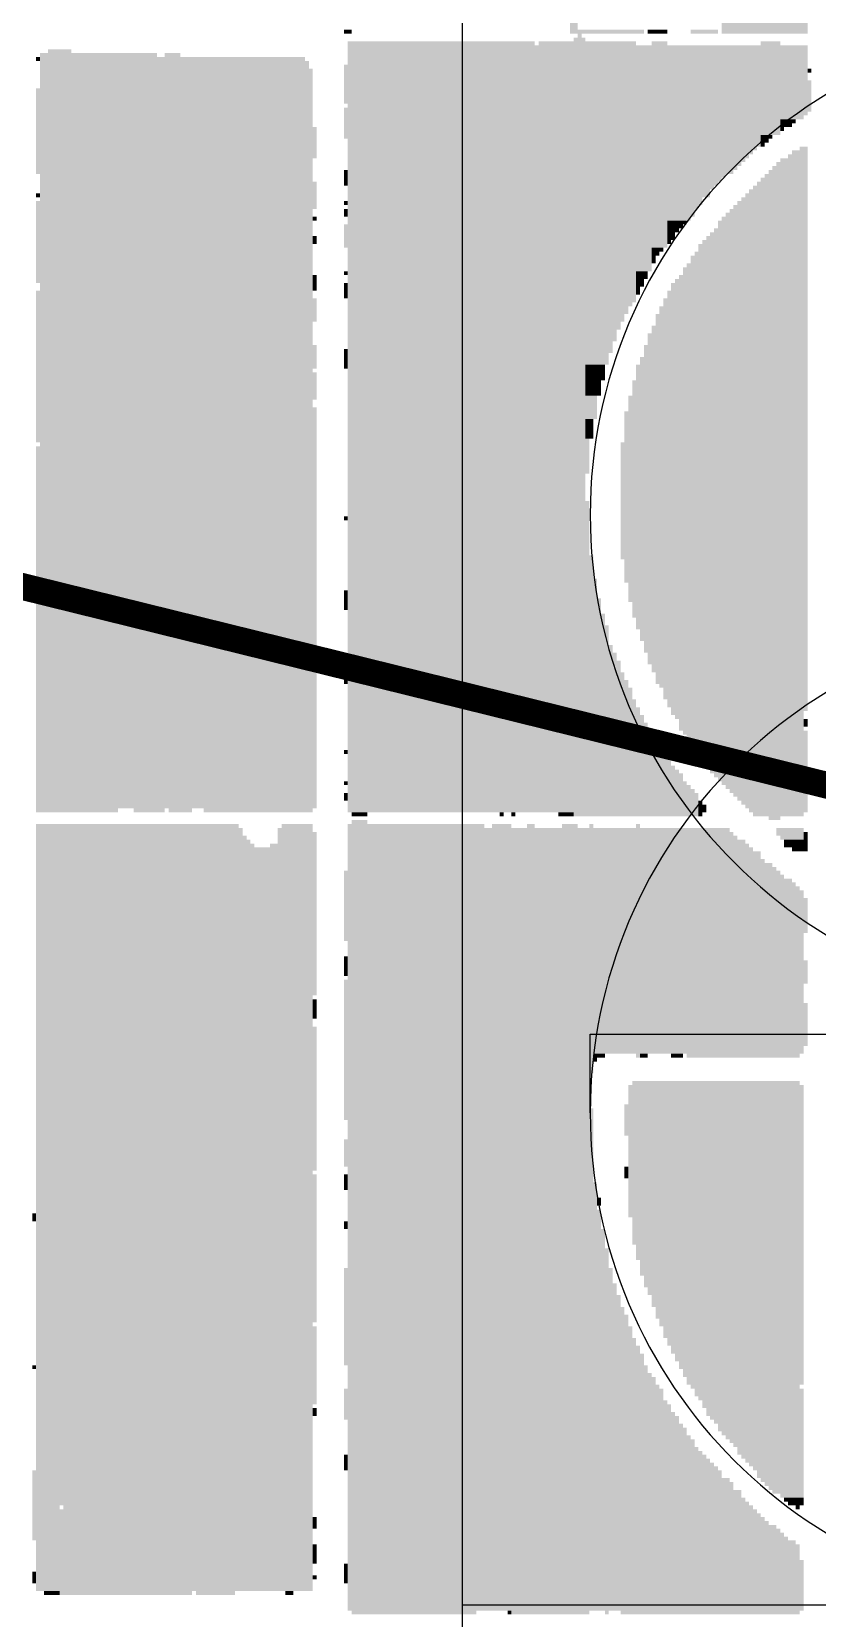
# Model space of a CAD drawing. Extents: x 0 to 19.7, y 0 to 11.
# Drawn here: x 8.24 to 9.705, y 3.776 to 6.735 of the extents above; entities that cross this region are included whole.
import ezdxf

# ---------------------------------------------------------------- set-up
doc = ezdxf.new("R2010")
doc.units = 0
doc.layers.get('0').update_dxf_attribs({"linetype": 'CONTINUOUS'})
doc.layers.add('1', color=1, linetype='CONTINUOUS')

# ---------------------------------------------------------------- blocks, each defined once
blk = doc.blocks.new('*U0')
at = {"color": 7}
for points in [[(1273, 1131), (1275, 1131), (1273, 927), (1275, 927)], [(1312, 1131), (1313, 1131), (1312, 927), (1313, 927)], [(1313, 1132), (1322, 1132), (1313, 927), (1322, 927)], [(1322, 1131), (1323, 1131), (1322, 927), (1323, 927)], [(1323, 1132), (1334, 1132), (1323, 927), (1334, 927)], [(1215, 928), (1217, 928), (1215, 927), (1217, 927)], [(1216, 925), (1264, 925), (1216, 727), (1264, 727)], [(1265, 925), (1274, 925), (1265, 727), (1274, 727)], [(1274, 926), (1275, 926), (1274, 726), (1275, 726)], [(1275, 928), (1292, 928), (1275, 927), (1292, 927)], [(1275, 927), (1276, 927), (1275, 726), (1276, 726)], [(1276, 926), (1277, 926), (1276, 726), (1277, 726)], [(1277, 925), (1290, 925), (1277, 858), (1290, 858)], [(1293, 928), (1298, 928), (1293, 927), (1298, 927)], [(1294, 925), (1298, 925), (1294, 872), (1298, 872)], [(1304, 928), (1311, 928), (1304, 927), (1311, 927)], [(1322, 925), (1327, 925), (1322, 901), (1327, 901)], [(1136, 921), (1137, 921), (1136, 920), (1137, 920)], [(1137, 922), (1139, 922), (1137, 727), (1139, 727)], [(1139, 923), (1145, 923), (1139, 727), (1145, 727)], [(1145, 922), (1167, 922), (1145, 728), (1167, 728)], [(1167, 921), (1169, 921), (1167, 727), (1169, 727)], [(1169, 922), (1173, 922), (1169, 728), (1173, 728)], [(1173, 921), (1205, 921), (1173, 728), (1205, 728)], [(1264, 924), (1265, 924), (1264, 727), (1265, 727)], [(1290, 924), (1294, 924), (1290, 866), (1294, 866)], [(1298, 924), (1322, 924), (1298, 898), (1322, 898)], [(1327, 924), (1334, 924), (1327, 906), (1334, 906)], [(1205, 920), (1206, 920), (1205, 727), (1206, 727)], [(1206, 918), (1207, 918), (1206, 727), (1207, 727)], [(1215, 919), (1216, 919), (1215, 909), (1216, 909)], [(1334, 918), (1335, 918), (1334, 917), (1335, 917)], [(1136, 913), (1137, 913), (1136, 891), (1137, 891)], [(1334, 915), (1335, 915), (1334, 907), (1335, 907)], [(1215, 908), (1216, 908), (1215, 900), (1216, 900)], [(1327, 906), (1333, 906), (1327, 905), (1333, 905)], [(1327, 905), (1331, 905), (1327, 904), (1331, 904)], [(1207, 903), (1208, 903), (1207, 895), (1208, 895)], [(1322, 901), (1325, 901), (1322, 900), (1325, 900)], [(1327, 904), (1330, 904), (1327, 903), (1330, 903)], [(1327, 903), (1328, 903), (1327, 902), (1328, 902)], [(1298, 898), (1321, 898), (1298, 897), (1321, 897)], [(1298, 897), (1320, 897), (1298, 896), (1320, 896)], [(1322, 900), (1324, 900), (1322, 899), (1324, 899)], [(1322, 899), (1323, 899), (1322, 898), (1323, 898)], [(1330, 897), (1332, 897), (1330, 726), (1332, 726)], [(1332, 898), (1334, 898), (1332, 753), (1334, 753)], [(1298, 896), (1319, 896), (1298, 895), (1319, 895)], [(1298, 895), (1318, 895), (1298, 894), (1318, 894)], [(1298, 894), (1317, 894), (1298, 893), (1317, 893)], [(1298, 893), (1316, 893), (1298, 892), (1316, 892)], [(1325, 893), (1326, 893), (1325, 725), (1326, 725)], [(1326, 894), (1327, 894), (1326, 725), (1327, 725)], [(1327, 895), (1329, 895), (1327, 726), (1329, 726)], [(1329, 896), (1330, 896), (1329, 726), (1330, 726)], [(1207, 889), (1208, 889), (1207, 882), (1208, 882)], [(1215, 892), (1216, 892), (1215, 888), (1216, 888)], [(1298, 892), (1315, 892), (1298, 891), (1315, 891)], [(1298, 891), (1313, 891), (1298, 890), (1313, 890)], [(1298, 890), (1312, 890), (1298, 889), (1312, 889)], [(1298, 889), (1311, 889), (1298, 888), (1311, 888)], [(1321, 889), (1322, 889), (1321, 726), (1322, 726)], [(1322, 890), (1323, 890), (1322, 726), (1323, 726)], [(1323, 891), (1324, 891), (1323, 726), (1324, 726)], [(1324, 892), (1325, 892), (1324, 725), (1325, 725)], [(1136, 886), (1137, 886), (1136, 885), (1137, 885)], [(1298, 888), (1310, 888), (1298, 887), (1310, 887)], [(1298, 887), (1309, 887), (1298, 885), (1309, 885)], [(1298, 885), (1307, 885), (1298, 883), (1307, 883)], [(1317, 885), (1318, 885), (1317, 729), (1318, 729)], [(1318, 886), (1319, 886), (1318, 728), (1319, 728)], [(1319, 887), (1320, 887), (1319, 727), (1320, 727)], [(1320, 888), (1321, 888), (1320, 726), (1321, 726)], [(1136, 884), (1137, 884), (1136, 863), (1137, 863)], [(1215, 884), (1216, 884), (1215, 883), (1216, 883)], [(1215, 882), (1216, 882), (1215, 880), (1216, 880)], [(1298, 883), (1306, 883), (1298, 882), (1306, 882)], [(1298, 882), (1305, 882), (1298, 880), (1305, 880)], [(1313, 881), (1314, 881), (1313, 733), (1314, 733)], [(1314, 882), (1315, 882), (1314, 732), (1315, 732)], [(1315, 883), (1316, 883), (1315, 731), (1316, 731)], [(1316, 884), (1317, 884), (1316, 730), (1317, 730)], [(1207, 880), (1208, 880), (1207, 879), (1208, 879)], [(1215, 878), (1216, 878), (1215, 872), (1216, 872)], [(1298, 880), (1304, 880), (1298, 879), (1304, 879)], [(1298, 879), (1303, 879), (1298, 878), (1303, 878)], [(1298, 878), (1302, 878), (1298, 877), (1302, 877)], [(1298, 877), (1301, 877), (1298, 876), (1301, 876)], [(1310, 877), (1311, 877), (1310, 736), (1311, 736)], [(1311, 879), (1312, 879), (1311, 735), (1312, 735)], [(1312, 880), (1313, 880), (1312, 734), (1313, 734)], [(1207, 875), (1208, 875), (1207, 873), (1208, 873)], [(1298, 876), (1300, 876), (1298, 874), (1300, 874)], [(1298, 874), (1299, 874), (1298, 873), (1299, 873)], [(1306, 873), (1307, 873), (1306, 741), (1307, 741)], [(1307, 874), (1308, 874), (1307, 740), (1308, 740)], [(1308, 875), (1309, 875), (1308, 739), (1309, 739)], [(1309, 876), (1310, 876), (1309, 737), (1310, 737)], [(1294, 872), (1297, 872), (1294, 871), (1297, 871)], [(1294, 871), (1296, 871), (1294, 870), (1296, 870)], [(1294, 870), (1295, 870), (1294, 868), (1295, 868)], [(1303, 868), (1304, 868), (1303, 745), (1304, 745)], [(1304, 870), (1305, 870), (1304, 744), (1305, 744)], [(1305, 871), (1306, 871), (1305, 742), (1306, 742)], [(1207, 865), (1208, 865), (1207, 861), (1208, 861)], [(1215, 866), (1216, 866), (1215, 865), (1216, 865)], [(1290, 866), (1293, 866), (1290, 864), (1293, 864)], [(1290, 864), (1292, 864), (1290, 862), (1292, 862)], [(1300, 864), (1301, 864), (1300, 751), (1301, 751)], [(1301, 865), (1302, 865), (1301, 748), (1302, 748)], [(1302, 867), (1303, 867), (1302, 747), (1303, 747)], [(1136, 861), (1137, 861), (1136, 822), (1137, 822)], [(1215, 863), (1216, 863), (1215, 859), (1216, 859)], [(1290, 862), (1291, 862), (1290, 860), (1291, 860)], [(1298, 861), (1299, 861), (1298, 754), (1299, 754)], [(1299, 863), (1300, 863), (1299, 752), (1300, 752)], [(1207, 859), (1208, 859), (1207, 853), (1208, 853)], [(1277, 858), (1289, 858), (1277, 857), (1289, 857)], [(1277, 857), (1288, 857), (1277, 855), (1288, 855)], [(1296, 857), (1297, 857), (1296, 759), (1297, 759)], [(1297, 859), (1298, 859), (1297, 756), (1298, 756)], [(1277, 855), (1287, 855), (1277, 853), (1287, 853)], [(1277, 853), (1286, 853), (1277, 851), (1286, 851)], [(1294, 852), (1295, 852), (1294, 763), (1295, 763)], [(1295, 855), (1296, 855), (1295, 760), (1296, 760)], [(1277, 851), (1285, 851), (1277, 848), (1285, 848)], [(1277, 848), (1284, 848), (1277, 845), (1284, 845)], [(1293, 850), (1294, 850), (1293, 765), (1294, 765)], [(1207, 847), (1208, 847), (1207, 841), (1208, 841)], [(1215, 846), (1216, 846), (1215, 841), (1216, 841)], [(1277, 845), (1283, 845), (1277, 842), (1283, 842)], [(1291, 844), (1292, 844), (1291, 771), (1292, 771)], [(1292, 847), (1293, 847), (1292, 768), (1293, 768)], [(1207, 840), (1208, 840), (1207, 833), (1208, 833)], [(1277, 842), (1282, 842), (1277, 838), (1282, 838)], [(1290, 842), (1291, 842), (1290, 774), (1291, 774)], [(1277, 838), (1281, 838), (1277, 834), (1281, 834)], [(1289, 838), (1290, 838), (1289, 777), (1290, 777)], [(1277, 834), (1280, 834), (1277, 828), (1280, 828)], [(1288, 834), (1289, 834), (1288, 781), (1289, 781)], [(1207, 831), (1208, 831), (1207, 728), (1208, 728)], [(1277, 828), (1279, 828), (1277, 823), (1279, 823)], [(1287, 830), (1288, 830), (1287, 786), (1288, 786)], [(1136, 821), (1137, 821), (1136, 727), (1137, 727)], [(1277, 823), (1278, 823), (1277, 814), (1278, 814)], [(1286, 822), (1287, 822), (1286, 792), (1287, 792)], [(1277, 807), (1278, 807), (1277, 726), (1278, 726)], [(1215, 803), (1216, 803), (1215, 802), (1216, 802)], [(1278, 793), (1279, 793), (1278, 726), (1279, 726)], [(1279, 787), (1280, 787), (1279, 726), (1280, 726)], [(1215, 784), (1216, 784), (1215, 779), (1216, 779)], [(1280, 782), (1281, 782), (1280, 726), (1281, 726)], [(1281, 778), (1282, 778), (1281, 726), (1282, 726)], [(1282, 775), (1283, 775), (1282, 726), (1283, 726)], [(1283, 770), (1284, 770), (1283, 726), (1284, 726)], [(1284, 768), (1285, 768), (1284, 726), (1285, 726)], [(1215, 763), (1216, 763), (1215, 760), (1216, 760)], [(1285, 766), (1286, 766), (1285, 726), (1286, 726)], [(1286, 763), (1287, 763), (1286, 726), (1287, 726)], [(1287, 761), (1288, 761), (1287, 726), (1288, 726)], [(1288, 759), (1289, 759), (1288, 726), (1289, 726)], [(1289, 756), (1290, 756), (1289, 726), (1290, 726)], [(1290, 754), (1291, 754), (1290, 726), (1291, 726)], [(1291, 752), (1292, 752), (1291, 726), (1292, 726)], [(1292, 750), (1293, 750), (1292, 726), (1293, 726)], [(1332, 753), (1333, 753), (1332, 726), (1333, 726)], [(1333, 751), (1334, 751), (1333, 749), (1334, 749)], [(1293, 748), (1295, 748), (1293, 726), (1295, 726)], [(1295, 746), (1296, 746), (1295, 726), (1296, 726)], [(1333, 748), (1334, 748), (1333, 727), (1334, 727)], [(1215, 743), (1216, 743), (1215, 742), (1216, 742)], [(1296, 744), (1297, 744), (1296, 726), (1297, 726)], [(1297, 743), (1298, 743), (1297, 726), (1298, 726)], [(1298, 741), (1299, 741), (1298, 726), (1299, 726)], [(1299, 739), (1300, 739), (1299, 726), (1300, 726)], [(1300, 738), (1301, 738), (1300, 726), (1301, 726)], [(1215, 735), (1216, 735), (1215, 734), (1216, 734)], [(1301, 737), (1302, 737), (1301, 726), (1302, 726)], [(1302, 735), (1303, 735), (1302, 726), (1303, 726)], [(1303, 734), (1304, 734), (1303, 726), (1304, 726)], [(1215, 732), (1216, 732), (1215, 730), (1216, 730)], [(1304, 733), (1305, 733), (1304, 726), (1305, 726)], [(1305, 732), (1306, 732), (1305, 726), (1306, 726)], [(1306, 730), (1307, 730), (1306, 726), (1307, 726)], [(1145, 728), (1157, 728), (1145, 727), (1157, 727)], [(1161, 728), (1167, 728), (1161, 727), (1167, 727)], [(1170, 728), (1176, 728), (1170, 727), (1176, 727)], [(1179, 728), (1205, 728), (1179, 727), (1205, 727)], [(1217, 727), (1221, 727), (1217, 726), (1221, 726)], [(1255, 727), (1256, 727), (1255, 726), (1256, 726)], [(1258, 727), (1259, 727), (1258, 726), (1259, 726)], [(1270, 727), (1274, 727), (1270, 726), (1274, 726)], [(1307, 729), (1308, 729), (1307, 727), (1308, 727)], [(1136, 724), (1188, 724), (1136, 549), (1188, 549)], [(1188, 723), (1189, 723), (1188, 527), (1189, 527)], [(1198, 723), (1199, 723), (1198, 527), (1199, 527)], [(1199, 724), (1207, 724), (1199, 527), (1207, 527)], [(1207, 722), (1208, 722), (1207, 680), (1208, 680)], [(1216, 724), (1217, 724), (1216, 522), (1217, 522)], [(1217, 725), (1221, 725), (1217, 521), (1221, 521)], [(1221, 724), (1251, 724), (1221, 522), (1251, 522)], [(1251, 723), (1253, 723), (1251, 522), (1253, 522)], [(1253, 724), (1258, 724), (1253, 522), (1258, 522)], [(1258, 723), (1262, 723), (1258, 521), (1262, 521)], [(1262, 724), (1264, 724), (1262, 521), (1264, 521)], [(1264, 723), (1271, 723), (1264, 521), (1271, 521)], [(1271, 724), (1275, 724), (1271, 521), (1275, 521)], [(1275, 723), (1278, 723), (1275, 521), (1278, 521)], [(1278, 724), (1279, 724), (1278, 660), (1279, 660)], [(1279, 723), (1290, 723), (1279, 665), (1290, 665)], [(1290, 724), (1291, 724), (1290, 664), (1291, 664)], [(1291, 723), (1314, 723), (1291, 665), (1314, 665)], [(1314, 722), (1315, 722), (1314, 664), (1315, 664)], [(1326, 723), (1333, 723), (1326, 721), (1333, 721)], [(1333, 722), (1334, 722), (1333, 717), (1334, 717)], [(1189, 721), (1190, 721), (1189, 527), (1190, 527)], [(1190, 720), (1191, 720), (1190, 527), (1191, 527)], [(1191, 719), (1192, 719), (1191, 527), (1192, 527)], [(1192, 718), (1196, 718), (1192, 527), (1196, 527)], [(1196, 719), (1198, 719), (1196, 527), (1198, 527)], [(1315, 721), (1316, 721), (1315, 664), (1316, 664)], [(1316, 720), (1318, 720), (1316, 664), (1318, 664)], [(1318, 719), (1319, 719), (1318, 664), (1319, 664)], [(1319, 718), (1320, 718), (1319, 664), (1320, 664)], [(1327, 721), (1333, 721), (1327, 720), (1333, 720)], [(1328, 720), (1333, 720), (1328, 718), (1333, 718)], [(1330, 718), (1333, 718), (1330, 717), (1333, 717)], [(1320, 717), (1322, 717), (1320, 664), (1322, 664)], [(1322, 715), (1323, 715), (1322, 664), (1323, 664)], [(1323, 714), (1325, 714), (1323, 664), (1325, 664)], [(1215, 712), (1216, 712), (1215, 694), (1216, 694)], [(1325, 713), (1326, 713), (1325, 664), (1326, 664)], [(1326, 712), (1327, 712), (1326, 664), (1327, 664)], [(1327, 711), (1328, 711), (1327, 664), (1328, 664)], [(1328, 710), (1330, 710), (1328, 664), (1330, 664)], [(1330, 709), (1331, 709), (1330, 664), (1331, 664)], [(1331, 708), (1332, 708), (1331, 664), (1332, 664)], [(1332, 707), (1333, 707), (1332, 665), (1333, 665)], [(1333, 705), (1334, 705), (1333, 696), (1334, 696)], [(1215, 690), (1216, 690), (1215, 685), (1216, 685)], [(1333, 689), (1334, 689), (1333, 683), (1334, 683)], [(1215, 684), (1216, 684), (1215, 648), (1216, 648)], [(1207, 679), (1208, 679), (1207, 674), (1208, 674)], [(1333, 678), (1334, 678), (1333, 667), (1334, 667)], [(1207, 672), (1208, 672), (1207, 635), (1208, 635)], [(1279, 665), (1282, 665), (1279, 664), (1282, 664)], [(1291, 665), (1293, 665), (1291, 664), (1293, 664)], [(1299, 665), (1302, 665), (1299, 664), (1302, 664)], [(1303, 665), (1314, 665), (1303, 664), (1314, 664)], [(1279, 664), (1280, 664), (1279, 663), (1280, 663)], [(1288, 657), (1289, 657), (1288, 623), (1289, 623)], [(1289, 658), (1332, 658), (1289, 616), (1332, 616)], [(1332, 657), (1333, 657), (1332, 580), (1333, 580)], [(1287, 652), (1288, 652), (1287, 644), (1288, 644)], [(1278, 651), (1279, 651), (1278, 522), (1279, 522)], [(1215, 643), (1216, 643), (1215, 636), (1216, 636)], [(1287, 636), (1288, 636), (1287, 633), (1288, 633)], [(1207, 634), (1208, 634), (1207, 596), (1208, 596)], [(1215, 634), (1216, 634), (1215, 630), (1216, 630)], [(1279, 632), (1280, 632), (1279, 522), (1280, 522)], [(1280, 628), (1281, 628), (1280, 626), (1281, 626)], [(1135, 624), (1136, 624), (1135, 622), (1136, 622)], [(1280, 625), (1281, 625), (1280, 522), (1281, 522)], [(1215, 622), (1216, 622), (1215, 620), (1216, 620)], [(1281, 620), (1282, 620), (1281, 522), (1282, 522)], [(1290, 616), (1332, 616), (1290, 612), (1332, 612)], [(1282, 615), (1283, 615), (1282, 521), (1283, 521)], [(1291, 612), (1332, 612), (1291, 608), (1332, 608)], [(1215, 610), (1216, 610), (1215, 585), (1216, 585)], [(1283, 610), (1284, 610), (1283, 522), (1284, 522)], [(1292, 608), (1332, 608), (1292, 605), (1332, 605)], [(1284, 606), (1285, 606), (1284, 522), (1285, 522)], [(1293, 605), (1332, 605), (1293, 603), (1332, 603)], [(1285, 603), (1286, 603), (1285, 522), (1286, 522)], [(1286, 600), (1287, 600), (1286, 521), (1287, 521)], [(1294, 603), (1332, 603), (1294, 600), (1332, 600)], [(1295, 600), (1332, 600), (1295, 597), (1332, 597)], [(1207, 595), (1208, 595), (1207, 575), (1208, 575)], [(1287, 598), (1288, 598), (1287, 521), (1288, 521)], [(1288, 595), (1289, 595), (1288, 521), (1289, 521)], [(1296, 597), (1332, 597), (1296, 595), (1332, 595)], [(1297, 595), (1332, 595), (1297, 592), (1332, 592)], [(1289, 592), (1290, 592), (1289, 521), (1290, 521)], [(1298, 592), (1332, 592), (1298, 590), (1332, 590)], [(1290, 590), (1291, 590), (1290, 521), (1291, 521)], [(1291, 588), (1292, 588), (1291, 521), (1292, 521)], [(1299, 590), (1332, 590), (1299, 588), (1332, 588)], [(1300, 588), (1332, 588), (1300, 586), (1332, 586)], [(1135, 585), (1136, 585), (1135, 584), (1136, 584)], [(1292, 585), (1293, 585), (1292, 521), (1293, 521)], [(1293, 583), (1294, 583), (1293, 521), (1294, 521)], [(1301, 586), (1332, 586), (1301, 584), (1332, 584)], [(1302, 584), (1332, 584), (1302, 582), (1332, 582)], [(1215, 579), (1216, 579), (1215, 571), (1216, 571)], [(1294, 582), (1295, 582), (1294, 521), (1295, 521)], [(1295, 580), (1296, 580), (1295, 521), (1296, 521)], [(1296, 579), (1297, 579), (1296, 521), (1297, 521)], [(1303, 582), (1332, 582), (1303, 580), (1332, 580)], [(1304, 580), (1332, 580), (1304, 579), (1332, 579)], [(1305, 579), (1333, 579), (1305, 577), (1333, 577)], [(1297, 576), (1298, 576), (1297, 521), (1298, 521)], [(1298, 575), (1299, 575), (1298, 521), (1299, 521)], [(1306, 577), (1333, 577), (1306, 576), (1333, 576)], [(1307, 576), (1333, 576), (1307, 574), (1333, 574)], [(1207, 574), (1208, 574), (1207, 572), (1208, 572)], [(1299, 573), (1300, 573), (1299, 521), (1300, 521)], [(1300, 572), (1301, 572), (1300, 521), (1301, 521)], [(1308, 574), (1333, 574), (1308, 572), (1333, 572)], [(1309, 572), (1333, 572), (1309, 571), (1333, 571)], [(1310, 571), (1333, 571), (1310, 570), (1333, 570)], [(1301, 570), (1302, 570), (1301, 521), (1302, 521)], [(1302, 569), (1303, 569), (1302, 521), (1303, 521)], [(1303, 567), (1304, 567), (1303, 521), (1304, 521)], [(1311, 570), (1333, 570), (1311, 568), (1333, 568)], [(1312, 568), (1333, 568), (1312, 567), (1333, 567)], [(1313, 567), (1333, 567), (1313, 566), (1333, 566)], [(1304, 566), (1305, 566), (1304, 521), (1305, 521)], [(1305, 564), (1306, 564), (1305, 521), (1306, 521)], [(1306, 563), (1307, 563), (1306, 521), (1307, 521)], [(1314, 566), (1333, 566), (1314, 565), (1333, 565)], [(1315, 565), (1333, 565), (1315, 564), (1333, 564)], [(1316, 564), (1333, 564), (1316, 562), (1333, 562)], [(1215, 562), (1216, 562), (1215, 558), (1216, 558)], [(1307, 562), (1308, 562), (1307, 521), (1308, 521)], [(1308, 561), (1309, 561), (1308, 521), (1309, 521)], [(1309, 560), (1310, 560), (1309, 521), (1310, 521)], [(1310, 559), (1311, 559), (1310, 521), (1311, 521)], [(1317, 562), (1333, 562), (1317, 561), (1333, 561)], [(1318, 561), (1333, 561), (1318, 560), (1333, 560)], [(1319, 560), (1333, 560), (1319, 559), (1333, 559)], [(1320, 559), (1333, 559), (1320, 558), (1333, 558)], [(1135, 558), (1136, 558), (1135, 540), (1136, 540)], [(1311, 558), (1312, 558), (1311, 521), (1312, 521)], [(1312, 556), (1314, 556), (1312, 521), (1314, 521)], [(1314, 555), (1315, 555), (1314, 521), (1315, 521)], [(1321, 558), (1333, 558), (1321, 556), (1333, 556)], [(1322, 556), (1333, 556), (1322, 555), (1333, 555)], [(1323, 555), (1333, 555), (1323, 554), (1333, 554)], [(1315, 553), (1317, 553), (1315, 521), (1317, 521)], [(1317, 551), (1318, 551), (1317, 521), (1318, 521)], [(1324, 554), (1333, 554), (1324, 553), (1333, 553)], [(1325, 553), (1333, 553), (1325, 552), (1333, 552)], [(1327, 552), (1333, 552), (1327, 551), (1333, 551)], [(1328, 551), (1333, 551), (1328, 550), (1333, 550)], [(1136, 549), (1142, 549), (1136, 527), (1142, 527)], [(1142, 548), (1143, 548), (1142, 526), (1143, 526)], [(1143, 549), (1188, 549), (1143, 527), (1188, 527)], [(1318, 550), (1319, 550), (1318, 521), (1319, 521)], [(1319, 549), (1320, 549), (1319, 521), (1320, 521)], [(1320, 548), (1321, 548), (1320, 521), (1321, 521)], [(1321, 547), (1322, 547), (1321, 521), (1322, 521)], [(1329, 550), (1333, 550), (1329, 549), (1333, 549)], [(1331, 549), (1332, 549), (1331, 548), (1332, 548)], [(1207, 546), (1208, 546), (1207, 543), (1208, 543)], [(1322, 546), (1323, 546), (1322, 521), (1323, 521)], [(1323, 545), (1324, 545), (1323, 521), (1324, 521)], [(1324, 544), (1326, 544), (1324, 521), (1326, 521)], [(1326, 543), (1327, 543), (1326, 521), (1327, 521)], [(1327, 542), (1328, 542), (1327, 521), (1328, 521)], [(1207, 539), (1208, 539), (1207, 534), (1208, 534)], [(1328, 541), (1329, 541), (1328, 521), (1329, 521)], [(1329, 540), (1331, 540), (1329, 521), (1331, 521)], [(1331, 539), (1332, 539), (1331, 521), (1332, 521)], [(1215, 534), (1216, 534), (1215, 529), (1216, 529)], [(1332, 535), (1333, 535), (1332, 522), (1333, 522)], [(1135, 532), (1136, 532), (1135, 529), (1136, 529)], [(1207, 531), (1208, 531), (1207, 530), (1208, 530)], [(1138, 527), (1142, 527), (1138, 526), (1142, 526)], [(1143, 527), (1176, 527), (1143, 526), (1176, 526)], [(1177, 527), (1187, 527), (1177, 526), (1187, 526)], [(1200, 527), (1202, 527), (1200, 526), (1202, 526)], [(1221, 522), (1249, 522), (1221, 521), (1249, 521)], [(1257, 522), (1258, 522), (1257, 521), (1258, 521)]]:
    blk.add_solid(points, dxfattribs=at)

msp = doc.modelspace()

# ---------------------------------------------------------------- linework, layer by layer
at = {"layer": '1'}
for p, q in [((9.0429, 6.9976), (9.0429, 3.5906)), ((9.2813, 4.8652), (9.8813, 4.8652)), ((9.2813, 4.7188), (9.2813, 4.8652)), ((9.0429, 3.801), (16.4155, 3.801))]:
    msp.add_line(p, q, dxfattribs=at)
at = {"layer": '1', "const_width": 0.05}
msp.add_lwpolyline([(6.3948, 6.1519), (12.1938, 4.7188), (12.1938, 5.8341, -1)], format="xyb", close=True, dxfattribs=at)
at = {"layer": '1'}
for centre, start, end in [((10.1992, 5.8341), 0, 180), ((10.1992, 5.8341), 180, 0), ((10.1992, 4.7188), 0, 180), ((10.1992, 4.7188), 180, 0)]:
    msp.add_arc(centre, 0.9178, start, end, dxfattribs=at)

# ---------------------------------------------------------------- block references
at = {"xscale": 0.007261200278071202, "yscale": 0.007261200278071202, "zscale": 0.007261200278071202}
msp.add_blockref('*U0', (0, 0), dxfattribs=at)

doc.saveas('drawing.dxf')
